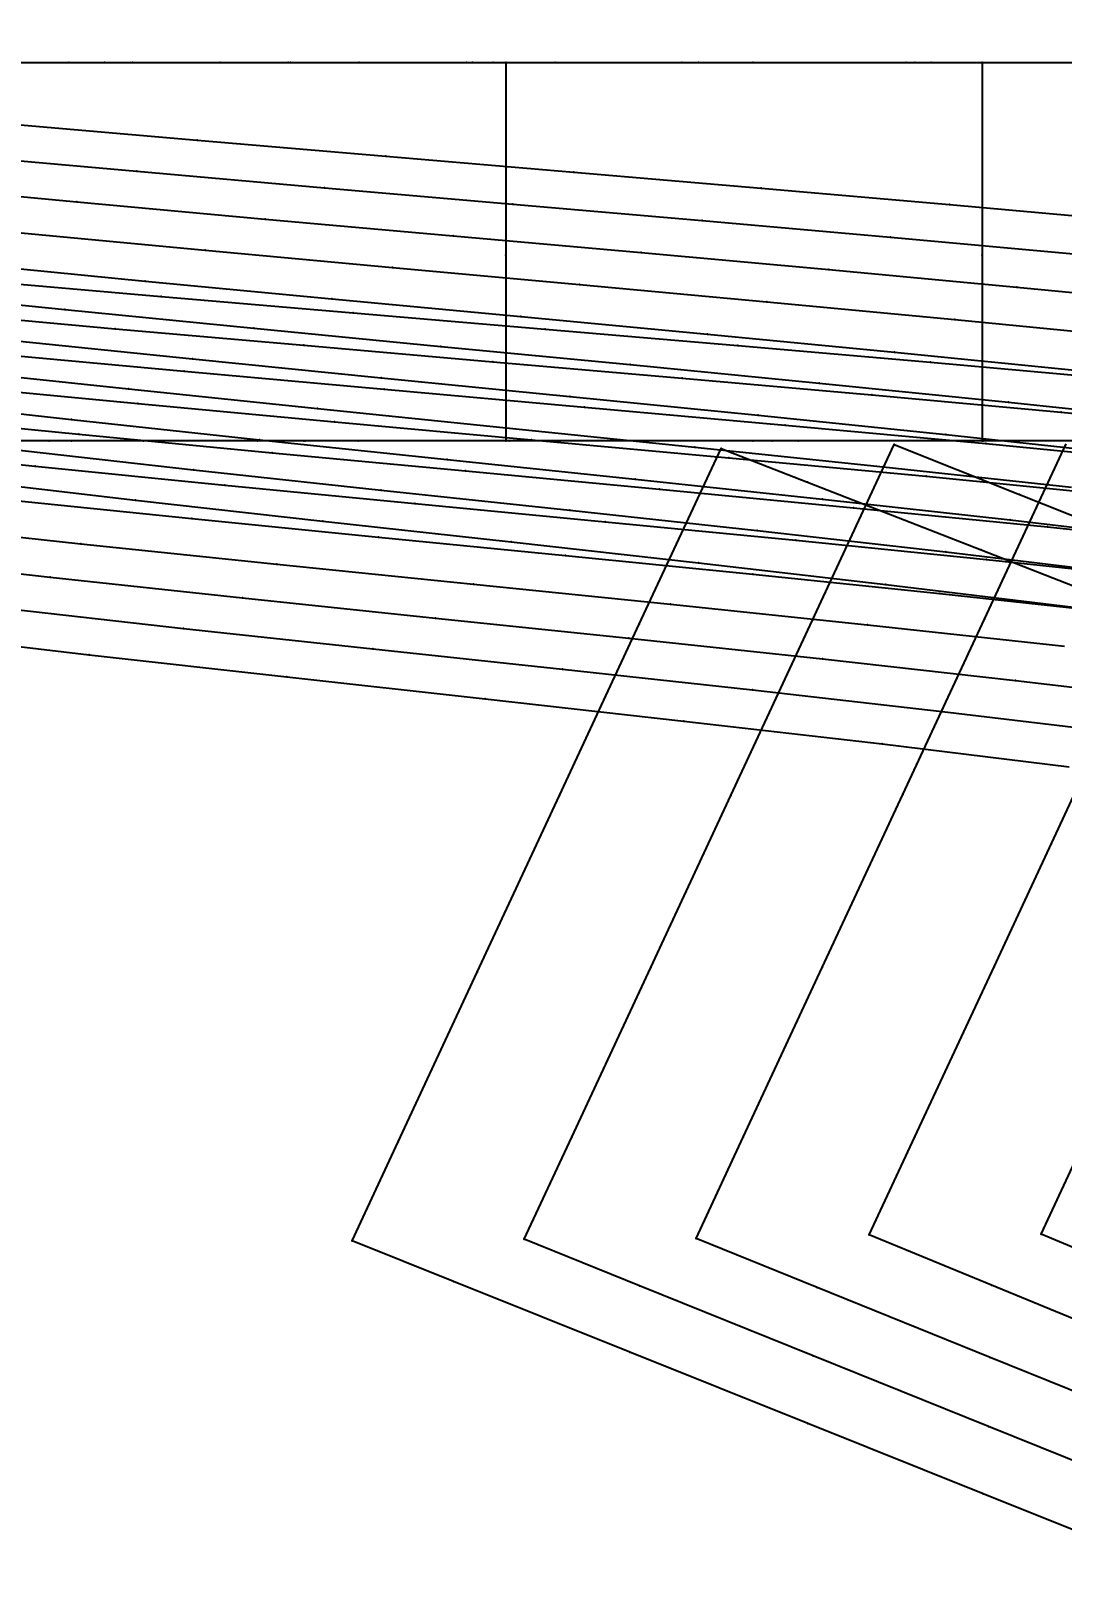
# Model space of a CAD drawing. Extents: x -2408 to 1029, y -526 to 2095.
# Drawn here: x -451.8 to -369.3, y 1463.7 to 1586.6 of the extents above; entities that cross this region are included whole.
import ezdxf

# ---------------------------------------------------------------- set-up
doc = ezdxf.new("R2010")
doc.units = 0

# ---------------------------------------------------------------- blocks, each defined once
blk = doc.blocks.new(' -30')
at = {"layer": '1'}
blk.add_lwpolyline([(-274.412109, 549.77348), (-259.387268, 548.018997), (-244.405844, 546.337371), (-229.340909, 544.673875), (-214.357411, 543.007636), (-199.380836, 541.282704), (-184.367609, 539.451497)], dxfattribs=at)
at = {"layer": '14'}
blk.add_lwpolyline([(-278.887447, 537.525193), (-263.114558, 535.66237), (-247.286252, 533.87858), (-231.421617, 532.126365), (-215.539805, 530.358269), (-199.659932, 528.526835), (-184.716631, 526.701148)], dxfattribs=at)
at = {"layer": '3'}
for p in [(-259.387268, 548.018997), (-244.405844, 546.337371), (-229.340909, 544.673875), (-214.357411, 543.007636), (-199.380836, 541.282704), (-263.114558, 535.66237), (-247.286252, 533.87858), (-231.421617, 532.126365), (-215.539805, 530.358269), (-199.659932, 528.526835)]:
    blk.add_point(p, dxfattribs=at)
blk = doc.blocks.new('-30')
at = {"layer": '1'}
for points in [[(-848.087603, 751.94191), (-831.912629, 751.94191), (-815.932955, 751.94191), (-800.181244, 751.94191), (-784.68991, 751.94191), (-769.49158, 751.94191), (-754.618879, 751.94191), (-732.991399, 751.94191), (-712.279556, 751.94191), (-692.593227, 751.94191), (-674.042287, 751.94191), (-656.736615, 751.94191), (-640.786085, 751.94191)], [(-630.958968, 721.699142), (-651.263198, 721.699142), (-668.129356, 721.699142), (-686.277399, 721.699142), (-705.597478, 721.699142), (-725.979701, 721.699142), (-747.314174, 721.699142), (-769.491051, 721.699142), (-784.689358, 721.699142), (-800.180704, 721.699142), (-815.932463, 721.699142), (-831.912113, 721.699142), (-848.087097, 721.699142)]]:
    blk.add_lwpolyline(points, dxfattribs=at)
at = {"layer": '14'}
for points in [[(-848.087603, 751.94191), (-831.912629, 751.94191), (-815.932955, 751.94191), (-800.181244, 751.94191), (-784.68991, 751.94191), (-769.49158, 751.94191), (-754.618879, 751.94191), (-732.991399, 751.94191), (-712.279556, 751.94191), (-692.593227, 751.94191), (-674.042287, 751.94191), (-656.736615, 751.94191), (-640.786085, 751.94191)], [(-630.958968, 721.699142), (-651.263198, 721.699142), (-668.129356, 721.699142), (-686.277399, 721.699142), (-705.597478, 721.699142), (-725.979701, 721.699142), (-747.314174, 721.699142), (-769.491051, 721.699142), (-784.689358, 721.699142), (-800.180704, 721.699142), (-815.932463, 721.699142), (-831.912113, 721.699142), (-848.087097, 721.699142)]]:
    blk.add_lwpolyline(points, dxfattribs=at)
at = {"layer": '3'}
for p in [(-712.279556, 751.94191), (-712.279556, 751.94191), (-692.593227, 751.94191), (-692.593227, 751.94191), (-674.042287, 751.94191), (-674.042287, 751.94191), (-656.736615, 751.94191), (-656.736615, 751.94191), (-725.979701, 721.699142), (-725.979701, 721.699142), (-705.597478, 721.699142), (-705.597478, 721.699142), (-686.277399, 721.699142), (-686.277399, 721.699142), (-668.129356, 721.699142), (-668.129356, 721.699142), (-651.263198, 721.699142), (-651.263198, 721.699142)]:
    blk.add_point(p, dxfattribs=at)
blk = doc.blocks.new(' -31')
at = {"layer": '1'}
blk.add_lwpolyline([(-269.843716, 552.837988), (-254.754232, 551.143919), (-239.759855, 549.516941), (-224.661296, 547.900369), (-209.677459, 546.273139), (-194.588975, 544.567746), (-179.555679, 542.76568)], dxfattribs=at)
at = {"layer": '14'}
blk.add_lwpolyline([(-270.650007, 540.142391), (-255.549055, 538.454662), (-240.406033, 536.816289), (-225.236624, 535.189131), (-210.056457, 533.535046), (-194.881169, 531.815889), (-179.880956, 530.013863)], dxfattribs=at)
at = {"layer": '3'}
for p in [(-254.754232, 551.143919), (-239.759855, 549.516941), (-224.661296, 547.900369), (-209.677459, 546.273139), (-194.588975, 544.567746), (-255.549055, 538.454662), (-240.406033, 536.816289), (-225.236624, 535.189131), (-210.056457, 533.535046), (-194.881169, 531.815889)]:
    blk.add_point(p, dxfattribs=at)
blk = doc.blocks.new('-31')
at = {"layer": '1'}
for points in [[(-856.257575, 751.94191), (-841.133967, 751.94191), (-826.226078, 751.94191), (-804.336016, 751.94191), (-783.104593, 751.94191), (-762.635697, 751.94191), (-743.03345, 751.94191), (-724.401717, 751.94191), (-706.844608, 751.94191), (-690.465999, 751.94191), (-675.369986, 751.94191), (-657.41673, 751.94191), (-642.174958, 751.94191)], [(-632.670856, 721.699142), (-649.441005, 721.699142), (-666.06929, 721.699142), (-685.285785, 721.699142), (-701.248397, 721.699142), (-718.424234, 721.699142), (-736.709307, 721.699142), (-755.999623, 721.699142), (-776.191175, 721.699142), (-797.180003, 721.699142), (-818.862101, 721.699142), (-841.133478, 721.699142), (-856.25706, 721.699142)]]:
    blk.add_lwpolyline(points, dxfattribs=at)
at = {"layer": '14'}
for points in [[(-856.257575, 751.94191), (-841.133967, 751.94191), (-826.226078, 751.94191), (-804.336016, 751.94191), (-783.104593, 751.94191), (-762.635697, 751.94191), (-743.03345, 751.94191), (-724.401717, 751.94191), (-706.844608, 751.94191), (-690.465999, 751.94191), (-675.369986, 751.94191), (-657.41673, 751.94191), (-642.174958, 751.94191)], [(-632.670856, 721.699142), (-649.441005, 721.699142), (-666.06929, 721.699142), (-685.285785, 721.699142), (-701.248397, 721.699142), (-718.424234, 721.699142), (-736.709307, 721.699142), (-755.999623, 721.699142), (-776.191175, 721.699142), (-797.180003, 721.699142), (-818.862101, 721.699142), (-841.133478, 721.699142), (-856.25706, 721.699142)]]:
    blk.add_lwpolyline(points, dxfattribs=at)
at = {"layer": '3'}
for p in [(-724.401717, 751.94191), (-724.401717, 751.94191), (-706.844608, 751.94191), (-706.844608, 751.94191), (-690.465999, 751.94191), (-690.465999, 751.94191), (-675.369986, 751.94191), (-675.369986, 751.94191), (-657.41673, 751.94191), (-657.41673, 751.94191), (-718.424234, 721.699142), (-718.424234, 721.699142), (-701.248397, 721.699142), (-701.248397, 721.699142), (-685.285785, 721.699142), (-685.285785, 721.699142), (-666.06929, 721.699142), (-666.06929, 721.699142), (-649.441005, 721.699142), (-649.441005, 721.699142)]:
    blk.add_point(p, dxfattribs=at)
blk = doc.blocks.new(' -32')
at = {"layer": '1'}
blk.add_lwpolyline([(-279.604794, 557.525161), (-264.510121, 555.838944), (-249.481522, 554.216994), (-234.458875, 552.641387), (-219.435042, 551.07711), (-204.436461, 549.484383), (-189.423476, 547.819198), (-174.51379, 546.062529)], dxfattribs=at)
at = {"layer": '14'}
blk.add_lwpolyline([(-281.362285, 544.956903), (-266.224926, 543.245124), (-250.827082, 541.588486), (-235.389151, 539.972582), (-219.927186, 538.359183), (-204.457169, 536.710053), (-188.995145, 534.986961), (-173.972639, 533.205913)], dxfattribs=at)
at = {"layer": '3'}
for p in [(-264.510121, 555.838944), (-249.481522, 554.216994), (-234.458875, 552.641387), (-219.435042, 551.07711), (-204.436461, 549.484383), (-189.423476, 547.819198), (-266.224926, 543.245124), (-250.827082, 541.588486), (-235.389151, 539.972582), (-219.927186, 538.359183), (-204.457169, 536.710053), (-188.995145, 534.986961)]:
    blk.add_point(p, dxfattribs=at)
blk = doc.blocks.new('-32')
at = {"layer": '1'}
blk.add_lwpolyline([(-734.368065, 751.94191), (-719.308987, 751.94191), (-701.180183, 751.94191), (-685.493076, 751.94191), (-669.672095, 751.94191), (-655.40737, 751.94191), (-651.352158, 751.94191), (-651.352158, 736.51993), (-651.352158, 721.699142), (-669.671698, 721.699142), (-689.172728, 721.699142), (-705.492018, 721.699142), (-724.194887, 721.699142), (-739.646372, 721.699142)], dxfattribs=at)
at = {"layer": '14'}
blk.add_lwpolyline([(-734.368065, 751.94191), (-719.308987, 751.94191), (-701.180183, 751.94191), (-685.493076, 751.94191), (-669.672095, 751.94191), (-655.40737, 751.94191), (-651.352158, 751.94191), (-651.352158, 736.51993), (-651.352158, 721.699142), (-669.671698, 721.699142), (-689.172728, 721.699142), (-705.492018, 721.699142), (-724.194887, 721.699142), (-739.646372, 721.699142)], dxfattribs=at)
at = {"layer": '2'}
for p in [(-651.352158, 751.94191), (-651.352158, 751.94191), (-651.352158, 721.699142), (-651.352158, 721.699142)]:
    blk.add_point(p, dxfattribs=at)
at = {"layer": '3'}
for p in [(-719.308987, 751.94191), (-719.308987, 751.94191), (-701.180183, 751.94191), (-701.180183, 751.94191), (-685.493076, 751.94191), (-685.493076, 751.94191), (-669.672095, 751.94191), (-669.672095, 751.94191), (-655.40737, 751.94191), (-655.40737, 751.94191), (-651.352158, 736.51993), (-651.352158, 736.51993), (-724.194887, 721.699142), (-724.194887, 721.699142), (-705.492018, 721.699142), (-705.492018, 721.699142), (-689.172728, 721.699142), (-689.172728, 721.699142), (-669.671698, 721.699142), (-669.671698, 721.699142)]:
    blk.add_point(p, dxfattribs=at)
blk = doc.blocks.new(' -33')
at = {"layer": '1'}
blk.add_lwpolyline([(-274.890736, 560.557921), (-259.960293, 558.975201), (-244.829363, 557.401476), (-229.748771, 555.867998), (-214.663975, 554.334272), (-199.587318, 552.761024), (-184.518769, 551.113028)], dxfattribs=at)
at = {"layer": '14'}
blk.add_lwpolyline([(-279.422873, 548.296345), (-263.781637, 546.59932), (-248.087596, 544.969511), (-232.356252, 543.370659), (-216.603046, 541.7665), (-200.843434, 540.120773), (-185.092896, 538.397218)], dxfattribs=at)
at = {"layer": '3'}
for p in [(-259.960293, 558.975201), (-244.829363, 557.401476), (-229.748771, 555.867998), (-214.663975, 554.334272), (-199.587318, 552.761024), (-263.781637, 546.59932), (-248.087596, 544.969511), (-232.356252, 543.370659), (-216.603046, 541.7665), (-200.843434, 540.120773)]:
    blk.add_point(p, dxfattribs=at)
blk = doc.blocks.new('-33')
at = {"layer": '1'}
blk.add_lwpolyline([(-858.903928, 751.94191), (-840.07603, 751.94191), (-821.924396, 751.94191), (-804.541242, 751.94191), (-788.018815, 751.94191), (-772.449246, 751.94191), (-753.331579, 751.94191), (-736.29047, 751.94191), (-721.544603, 751.94191), (-706.672883, 751.94191), (-692.113549, 751.94191), (-689.452133, 751.94191), (-689.452133, 736.519947), (-689.452133, 721.699142), (-709.312113, 721.699142), (-728.616503, 721.699142), (-744.537272, 721.699142), (-762.643952, 721.699142), (-782.717953, 721.699142), (-798.933016, 721.699142), (-816.03952, 721.699142), (-833.945249, 721.699142), (-852.557982, 721.699142)], dxfattribs=at)
at = {"layer": '14'}
blk.add_lwpolyline([(-858.903928, 751.94191), (-840.07603, 751.94191), (-821.924396, 751.94191), (-804.541242, 751.94191), (-788.018815, 751.94191), (-772.449246, 751.94191), (-753.331579, 751.94191), (-736.29047, 751.94191), (-721.544603, 751.94191), (-706.672883, 751.94191), (-692.113549, 751.94191), (-689.452133, 751.94191), (-689.452133, 736.519947), (-689.452133, 721.699142), (-709.312113, 721.699142), (-728.616503, 721.699142), (-744.537272, 721.699142), (-762.643952, 721.699142), (-782.717953, 721.699142), (-798.933016, 721.699142), (-816.03952, 721.699142), (-833.945249, 721.699142), (-852.557982, 721.699142)], dxfattribs=at)
at = {"layer": '2'}
for p in [(-689.452133, 751.94191), (-689.452133, 751.94191), (-689.452133, 721.699142), (-689.452133, 721.699142)]:
    blk.add_point(p, dxfattribs=at)
at = {"layer": '3'}
for p in [(-721.544603, 751.94191), (-721.544603, 751.94191), (-706.672883, 751.94191), (-706.672883, 751.94191), (-692.113549, 751.94191), (-692.113549, 751.94191), (-689.452133, 736.519947), (-689.452133, 736.519947), (-709.312113, 721.699142), (-709.312113, 721.699142)]:
    blk.add_point(p, dxfattribs=at)
blk = doc.blocks.new(' -34')
at = {"layer": '1'}
blk.add_lwpolyline([(-269.948161, 563.615955), (-254.836865, 562.076983), (-239.753081, 560.557723), (-224.667632, 559.063796), (-209.580622, 557.564088), (-194.579889, 556.026452), (-179.506059, 554.402791)], dxfattribs=at)
at = {"layer": '14'}
blk.add_lwpolyline([(-270.86197, 550.943327), (-254.90407, 549.304157), (-239.968846, 547.816266), (-225.006669, 546.339513), (-210.03005, 544.845166), (-195.051501, 543.304491), (-180.083532, 541.688759)], dxfattribs=at)
at = {"layer": '3'}
for p in [(-254.836865, 562.076983), (-239.753081, 560.557723), (-224.667632, 559.063796), (-209.580622, 557.564088), (-194.579889, 556.026452), (-254.90407, 549.304157), (-239.968846, 547.816266), (-225.006669, 546.339513), (-210.03005, 544.845166), (-195.051501, 543.304491)]:
    blk.add_point(p, dxfattribs=at)
blk = doc.blocks.new(' -35')
at = {"layer": '1'}
blk.add_lwpolyline([(-280.017705, 568.240454), (-265.054462, 566.703216), (-249.92133, 565.210755), (-234.962536, 563.759321), (-219.825743, 562.302281), (-204.703902, 560.828106), (-189.573888, 559.301744), (-174.452077, 557.6967)], dxfattribs=at)
at = {"layer": '14'}
blk.add_lwpolyline([(-282.910103, 555.784598), (-267.429021, 554.176959), (-252.259415, 552.672415), (-237.051453, 551.201845), (-221.817557, 549.737256), (-206.570224, 548.250662), (-191.321893, 546.71407), (-174.997432, 544.98044)], dxfattribs=at)
at = {"layer": '3'}
for p in [(-265.054462, 566.703216), (-249.92133, 565.210755), (-234.962536, 563.759321), (-219.825743, 562.302281), (-204.703902, 560.828106), (-189.573888, 559.301744), (-267.429021, 554.176959), (-252.259415, 552.672415), (-237.051453, 551.201845), (-221.817557, 549.737256), (-206.570224, 548.250662), (-191.321893, 546.71407)]:
    blk.add_point(p, dxfattribs=at)
blk = doc.blocks.new(' -36')
at = {"layer": '1'}
for points in [[(-788.754488, 1028.120391), (-791.710129, 1029.338455), (-788.080243, 1037.130921)], [(-273.740332, 571.14524), (-258.632123, 569.671512), (-243.683755, 568.250043), (-228.586526, 566.83085), (-213.636555, 565.425506), (-198.674168, 563.990806), (-183.732225, 562.501905)]]:
    blk.add_lwpolyline(points, dxfattribs=at)
at = {"layer": '14'}
blk.add_lwpolyline([(-279.111996, 558.933638), (-263.917224, 557.42101), (-248.470929, 555.941272), (-232.988202, 554.487812), (-217.481456, 553.033374), (-201.963107, 551.550702), (-186.445579, 550.012542), (-170.571527, 548.351725)], dxfattribs=at)
at = {"layer": '2'}
blk.add_point((-791.710129, 1029.338455), dxfattribs=at)
at = {"layer": '3'}
for p in [(-258.632123, 569.671512), (-243.683755, 568.250043), (-228.586526, 566.83085), (-213.636555, 565.425506), (-198.674168, 563.990806), (-263.917224, 557.42101), (-248.470929, 555.941272), (-232.988202, 554.487812), (-217.481456, 553.033374), (-201.963107, 551.550702), (-186.445579, 550.012542)]:
    blk.add_point(p, dxfattribs=at)
blk = doc.blocks.new(' -37')
at = {"layer": '1'}
for points in [[(-781.548446, 1019.452861), (-795.680384, 1025.253665), (-805.455933, 1029.274597), (-801.797723, 1037.127768), (-795.469422, 1050.712958), (-789.089718, 1064.408584)], [(-268.840025, 574.236501), (-253.835037, 572.824723), (-238.84872, 571.445634), (-223.870873, 570.077698), (-208.884311, 568.699824), (-193.860524, 567.283734), (-178.882822, 565.812434)]]:
    blk.add_lwpolyline(points, dxfattribs=at)
at = {"layer": '14'}
blk.add_lwpolyline([(-274.884587, 562.06786), (-259.205138, 560.569429), (-243.479685, 559.114463), (-227.720586, 557.676432), (-211.9402, 556.228805), (-196.150944, 554.745059), (-180.365177, 553.198662)], dxfattribs=at)
at = {"layer": '2'}
blk.add_point((-805.455933, 1029.274597), dxfattribs=at)
at = {"layer": '3'}
for p in [(-795.469422, 1050.712958), (-801.797723, 1037.127768), (-795.680384, 1025.253665), (-253.835037, 572.824723), (-238.84872, 571.445634), (-223.870873, 570.077698), (-208.884311, 568.699824), (-193.860524, 567.283734), (-259.205138, 560.569429), (-243.479685, 559.114463), (-227.720586, 557.676432), (-211.9402, 556.228805), (-196.150944, 554.745059)]:
    blk.add_point(p, dxfattribs=at)
blk = doc.blocks.new(' -38')
at = {"layer": '1'}
for points in [[(-781.824876, 1013.84348), (-795.779607, 1019.480303), (-809.612135, 1025.068183), (-819.30687, 1028.984756), (-815.527383, 1037.098369), (-809.205548, 1050.6698), (-802.768112, 1064.489424), (-796.232949, 1078.518825), (-789.705811, 1092.530975)], [(-279.106949, 578.788285), (-264.101793, 577.374189), (-249.020315, 575.998291), (-233.995271, 574.657014), (-218.954244, 573.320155), (-203.930237, 571.966751), (-188.889928, 570.570908), (-173.875438, 569.115257)]]:
    blk.add_lwpolyline(points, dxfattribs=at)
at = {"layer": '14'}
blk.add_lwpolyline([(-271.473491, 565.304424), (-255.516389, 563.833731), (-239.515146, 562.398618), (-223.482146, 560.973282), (-207.429718, 559.531914), (-191.370191, 558.048706), (-175.315951, 556.497855)], dxfattribs=at)
at = {"layer": '2'}
blk.add_point((-819.30687, 1028.984756), dxfattribs=at)
at = {"layer": '3'}
for p in [(-796.232949, 1078.518825), (-802.768112, 1064.489424), (-809.205548, 1050.6698), (-815.527383, 1037.098369), (-809.612135, 1025.068183), (-795.779607, 1019.480303), (-264.101793, 577.374189), (-249.020315, 575.998291), (-233.995271, 574.657014), (-218.954244, 573.320155), (-203.930237, 571.966751), (-188.889928, 570.570908), (-255.516389, 563.833731), (-239.515146, 562.398618), (-223.482146, 560.973282), (-207.429718, 559.531914), (-191.370191, 558.048706)]:
    blk.add_point(p, dxfattribs=at)
blk = doc.blocks.new(' -39')
at = {"layer": '1'}
for points in [[(-781.677951, 1008.220886), (-795.904778, 1013.956777), (-809.946472, 1019.615793), (-823.823264, 1025.214607), (-833.044586, 1028.938141), (-829.243224, 1037.09872), (-822.919753, 1050.673668), (-816.521745, 1064.408638), (-809.985366, 1078.440594), (-803.450851, 1092.468491), (-793.440447, 1088.484297), (-779.537609, 1082.96476)], [(-274.35841, 581.870232), (-259.276814, 580.529054), (-244.272418, 579.200383), (-229.211684, 577.890724), (-214.075544, 576.578375), (-199.01652, 575.24766), (-184.067689, 573.880953)]]:
    blk.add_lwpolyline(points, dxfattribs=at)
at = {"layer": '14'}
blk.add_lwpolyline([(-276.081103, 569.292289), (-261.031976, 567.926912), (-245.94034, 566.597989), (-230.816082, 565.285434), (-215.66903, 563.969154), (-200.509072, 562.629063), (-185.346075, 561.245072), (-170.189924, 559.797094)], dxfattribs=at)
at = {"layer": '2'}
for p in [(-803.450851, 1092.468491), (-833.044586, 1028.938141)]:
    blk.add_point(p, dxfattribs=at)
at = {"layer": '3'}
for p in [(-793.440447, 1088.484297), (-809.985366, 1078.440594), (-816.521745, 1064.408638), (-822.919753, 1050.673668), (-829.243224, 1037.09872), (-823.823264, 1025.214607), (-809.946472, 1019.615793), (-795.904778, 1013.956777), (-259.276814, 580.529054), (-244.272418, 579.200383), (-229.211684, 577.890724), (-214.075544, 576.578375), (-199.01652, 575.24766), (-261.031976, 567.926912), (-245.94034, 566.597989), (-230.816082, 565.285434), (-215.66903, 563.969154), (-200.509072, 562.629063), (-185.346075, 561.245072)]:
    blk.add_point(p, dxfattribs=at)
blk = doc.blocks.new(' -40')
at = {"layer": '1'}
for points in [[(-781.708583, 1002.700954), (-796.345923, 1008.574664), (-810.350326, 1014.190894), (-824.614251, 1019.911132), (-838.705033, 1025.562346), (-846.817474, 1028.816071), (-843.13593, 1036.7194), (-836.820902, 1050.276171), (-830.237726, 1064.408626), (-823.858313, 1078.103655), (-817.308655, 1092.164154), (-810.393475, 1089.47466), (-796.508958, 1084.067502), (-782.223648, 1078.495861)], [(-269.515455, 585.008727), (-254.45547, 583.70043), (-239.383223, 582.407664), (-224.321489, 581.133027), (-209.343147, 579.861041), (-194.283844, 578.553351), (-179.173902, 577.191997)]]:
    blk.add_lwpolyline(points, dxfattribs=at)
at = {"layer": '14'}
blk.add_lwpolyline([(-272.651678, 572.534191), (-257.344506, 571.194328), (-241.99642, 569.884185), (-226.617291, 568.584246), (-211.216935, 567.274988), (-195.805222, 565.936893), (-180.392005, 564.550442)], dxfattribs=at)
at = {"layer": '2'}
for p in [(-817.308655, 1092.164154), (-846.817474, 1028.816071)]:
    blk.add_point(p, dxfattribs=at)
at = {"layer": '3'}
for p in [(-810.393475, 1089.47466), (-796.508958, 1084.067502), (-823.858313, 1078.103655), (-830.237726, 1064.408626), (-836.820902, 1050.276171), (-843.13593, 1036.7194), (-838.705033, 1025.562346), (-824.614251, 1019.911132), (-810.350326, 1014.190894), (-796.345923, 1008.574664), (-254.45547, 583.70043), (-239.383223, 582.407664), (-224.321489, 581.133027), (-209.343147, 579.861041), (-194.283844, 578.553351), (-257.344506, 571.194328), (-241.99642, 569.884185), (-226.617291, 568.584246), (-211.216935, 567.274988), (-195.805222, 565.936893)]:
    blk.add_point(p, dxfattribs=at)

msp = doc.modelspace()

# ---------------------------------------------------------------- block references
at = {"layer": '1'}
for name, p in [(' -32', (-184.050523, 999.622732)), (' -30', (-184.050297, 1001.000083)), (' -31', (-184.050388, 1000.311413)), (' -33', (-184.050694, 998.934067)), (' -34', (-184.050758, 998.245407)), (' -35', (-184.051047, 997.556724)), (' -36', (-184.051123, 996.868036)), (' -37', (-184.051318, 996.179365)), (' -38', (-184.051331, 995.490688)), (' -39', (-184.051506, 994.802025)), (' -40', (-184.051738, 994.113352)), ('-30', (275.61524, 832.076891)), ('-31', (275.61524, 832.076891)), ('-32', (275.61524, 832.076891)), ('-33', (275.61524, 832.076891)), (' -36', (420.69429, 460.98861)), (' -38', (420.69429, 460.98861)), (' -37', (420.69429, 460.98861)), (' -39', (420.69429, 460.98861)), (' -40', (420.69429, 460.98861))]:
    msp.add_blockref(name, p, dxfattribs=at)

doc.saveas('drawing.dxf')
